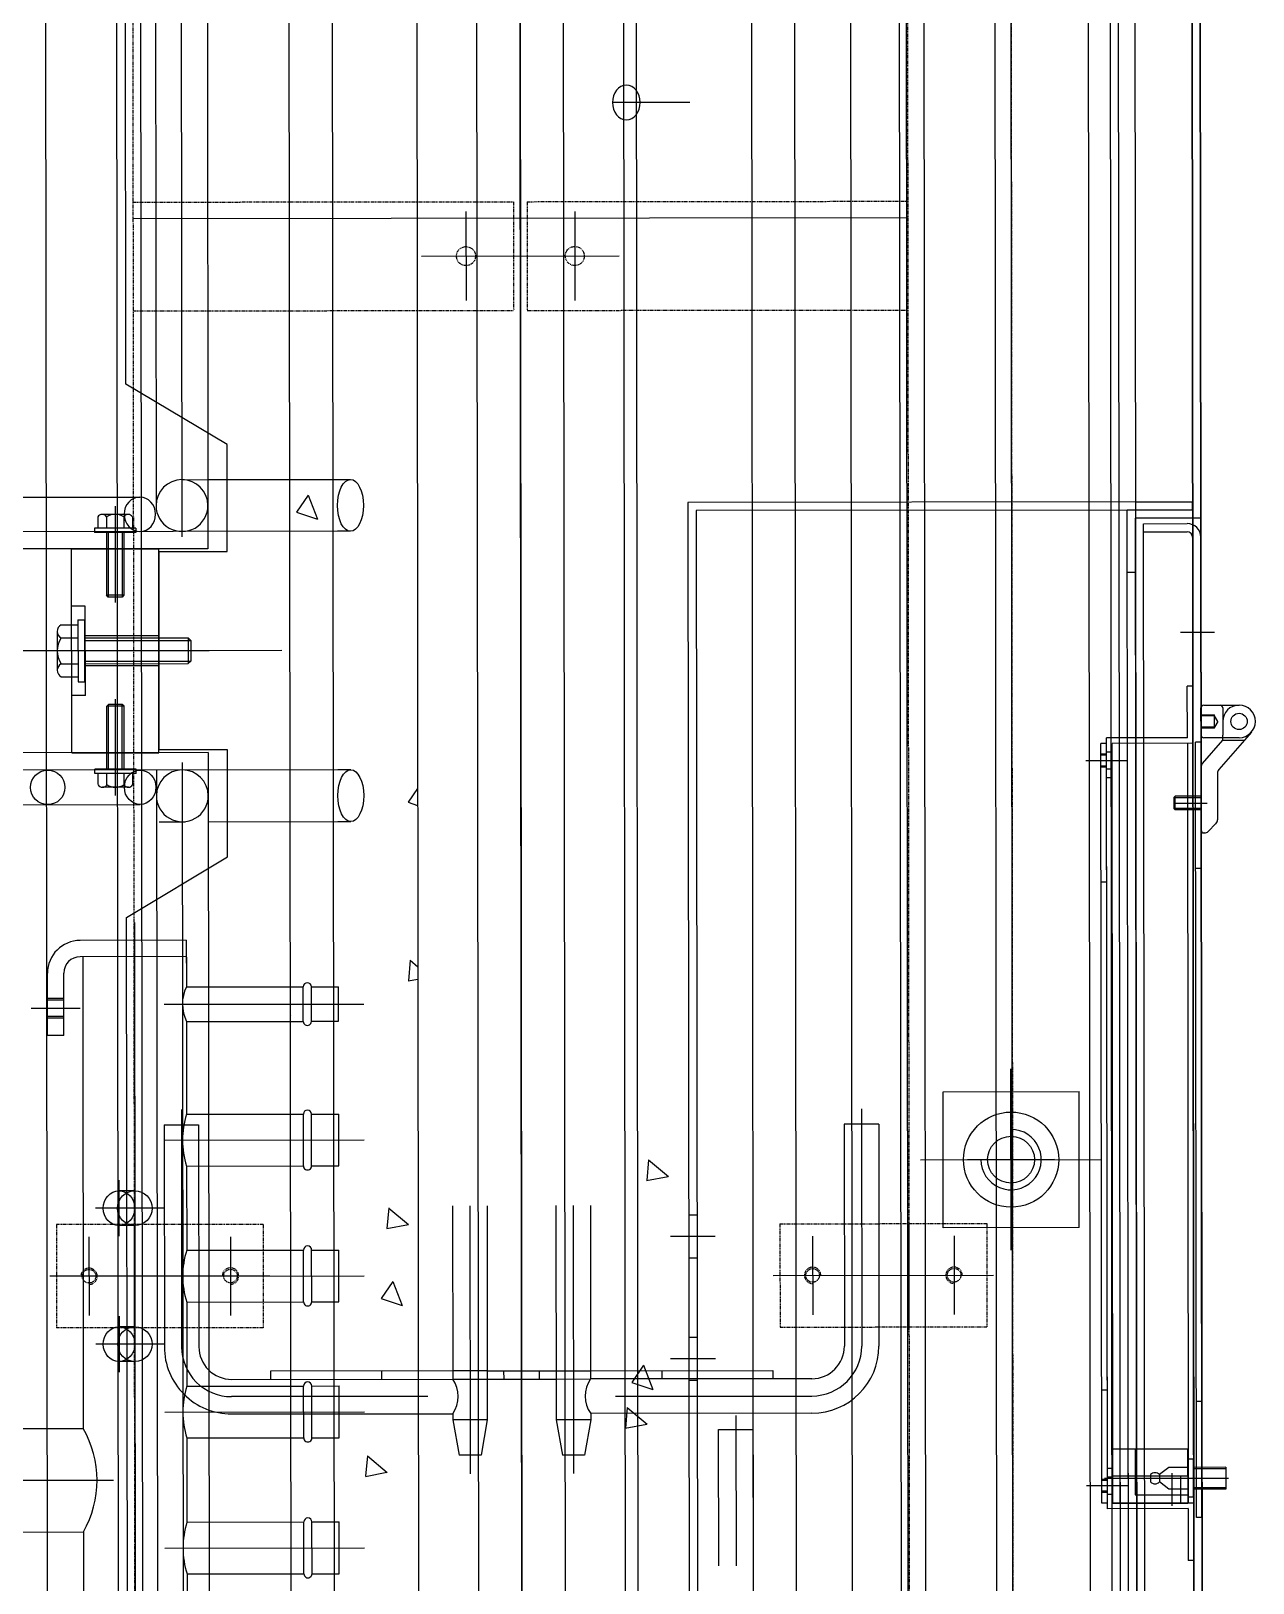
# Model space of a CAD drawing. Header units: feet. Extents: x -99009 to 3252343, y -11094690 to 9035152.
# Drawn here: x 2520226 to 2520675, y -1974879 to -1974309 of the extents above; entities that cross this region are included whole.
import ezdxf

# ---------------------------------------------------------------- set-up
doc = ezdxf.new("R2010")
doc.units = ezdxf.units.FT
doc.linetypes.add('CENTER', pattern=[2, 1.25, -0.25, 0.25, -0.25])
doc.linetypes.add('PHANTOM', pattern=[2.5, 1.25, -0.25, 0.25, -0.25, 0.25, -0.25])
for name, color, linetype in [('1', 1, 'Continuous'), ('K-LINE', 7, 'Continuous'), ('栗本図面枠', 7, 'Continuous')]:
    doc.layers.add(name, color=color, linetype=linetype)

# ---------------------------------------------------------------- blocks, each defined once
blk = doc.blocks.new('K24582845e8a56')
at = {"layer": '栗本図面枠', "color": 1}
for p, q in [((-1954.15, 268.52, 0), (-1951.25, 265.97, 0)), ((-1964.1, 251, 0), (-1964.1, 264, 0)), ((-1952.1, 264, 0), (-1952.1, 251, 0)), ((-1951.25, 265.97, 0), (-1940.41, 256.49, 0)), ((-1951.25, 258, 0), (-1951.25, 265.97, 0)), ((-1963.1, 258, 0), (-1953.1, 258, 0)), ((-1952.1, 258, 0), (-1953.1, 258, 0)), ((-1951.25, 258, 0), (-1952.1, 258, 0)), ((-1942.67, 250.49, 0), (-1951.25, 258, 0)), ((-1683.8, 258.79, 0), (-1675.8, 258.79, 0)), ((-1683.8, 258.79, 0), (-1683.8, 246.79, 0)), ((-1683.3, 258.79, 0), (-1683.3, 246.79, 0)), ((-1679.8, 230.12, 0), (-1679.8, 259.79, 0)), ((-1676.3, 258.79, 0), (-1676.3, 246.79, 0)), ((-1675.8, 258.79, 0), (-1675.8, 246.79, 0)), ((-1990.87, 255, 0), (-1990.87, 242.5, 0)), ((-1960.6, 250, 0), (-1960.6, 255, 0)), ((-1955.6, 255, 0), (-1960.6, 255, 0)), ((-1958.1, 256.24, 0), (-1960.17, 255, 0)), ((-1960.17, 255, 0), (-1960.17, 250, 0)), ((-1958.1, 256.24, 0), (-1956.04, 255, 0)), ((-1956.04, 255, 0), (-1956.04, 250, 0)), ((-1955.6, 255, 0), (-1955.6, 250, 0)), ((-1939.1, 256, 0), (-1921.93, 256, 0)), ((-1928.1, 240, 0), (-1928.1, 252.19, 0)), ((-1920.52, 255.41, 0), (-1917.69, 252.59, 0)), ((-1917.1, 251.17, 0), (-1917.1, 251, 0)), ((-1334.55, 250, 0), (-3309.55, 250, 0)), ((-1334.55, 250, 0), (-3309.55, 250, 0)), ((-1337.55, 247, 0), (-3306.55, 247, 0)), ((-2318.05, 250, 0), (-1446.05, 250, 0)), ((-2317.55, 247, 0), (-1446.55, 247, 0)), ((-2035.87, 247, 0), (-2038.87, 247, 0)), ((-2038.87, 226, 0), (-2038.87, 247, 0)), ((-2035.87, 247, 0), (-2035.87, 223, 0)), ((-2032.87, 250, 0), (-2032.87, 226, 0)), ((-2025.87, 250, 0), (-1550.87, 250, 0)), ((-2025.87, 247, 0), (-1550.87, 247, 0)), ((-1971.15, 247, 0), (-1971.15, 244.97, 0)), ((-1950.07, 247, 0), (-1971.15, 247, 0)), ((-1953.1, 250, 0), (-1963.1, 250, 0)), ((-1665.32, 250, 0), (-1950.52, 250, 0)), ((-1950.52, 250, 0), (-1950.52, 247.97, 0)), ((-1665.32, 247.97, 0), (-1950.52, 247.97, 0)), ((-1950.07, 247, 0), (-1670.67, 247, 0)), ((-1950.07, 247, 0), (-1950.07, 217.28, 0)), ((-1918.1, 250, 0), (-1941.35, 250, 0)), ((-1930.6, 250, 0), (-1930.6, 240.5, 0)), ((-1930.12, 240.02, 0), (-1930.12, 250, 0)), ((-1926.08, 250, 0), (-1926.08, 240.02, 0)), ((-1925.6, 250, 0), (-1925.6, 240.5, 0)), ((-1904.05, 250, 0), (-1904.05, 247.97, 0)), ((-1708.05, 250, 0), (-1708.05, 247.97, 0)), ((-1686.8, 246.79, 0), (-1686.8, 244.79, 0)), ((-1686.8, 246.79, 0), (-1672.8, 246.79, 0)), ((-1679.8, 214.2, 0), (-1679.8, 249.79, 0)), ((-1672.8, 246.79, 0), (-1672.8, 244.79, 0)), ((-1670.67, 247, 0), (-1649.59, 247, 0)), ((-1670.67, 247, 0), (-1670.67, 217.28, 0)), ((-1665.32, 250, 0), (-1665.32, 247.97, 0)), ((-1649.59, 247, 0), (-1649.59, 244.97, 0)), ((-2030.87, 229, 0), (-2030.87, 245, 0)), ((-2027.87, 229, 0), (-2027.87, 245, 0)), ((-1952.1, 244.97, 0), (-1971.15, 244.97, 0)), ((-1952.1, 244.97, 0), (-1952.1, 215.25, 0)), ((-1950.07, 244.97, 0), (-1670.67, 244.97, 0)), ((-1930.1, 240, 0), (-1930.6, 240.5, 0)), ((-1925.6, 240.5, 0), (-1930.6, 240.5, 0)), ((-1930.1, 240, 0), (-1926.1, 240, 0)), ((-1926.1, 240, 0), (-1925.6, 240.5, 0)), ((-1690.67, 244.79, 0), (-1670.67, 244.79, 0)), ((-1690.67, 217.09, 0), (-1690.67, 244.79, 0)), ((-1686.8, 244.79, 0), (-1672.8, 244.79, 0)), ((-1683.8, 244.79, 0), (-1683.8, 237.85, 0)), ((-1680.67, 217.09, 0), (-1680.67, 244.79, 0)), ((-1680.67, 242.09, 0), (-1670.67, 242.09, 0)), ((-1675.8, 244.79, 0), (-1675.8, 237.85, 0)), ((-1673.67, 225.44, 0), (-1673.67, 244.79, 0)), ((-1670.67, 217.09, 0), (-1670.67, 244.79, 0)), ((-1668.64, 244.97, 0), (-1649.59, 244.97, 0)), ((-1668.64, 244.97, 0), (-1668.64, 215.25, 0)), ((-1683.8, 237.85, 0), (-1681.14, 234.38, 0)), ((-1681.67, 238.94, 0), (-1669.67, 238.94, 0)), ((-1681.14, 234.38, 0), (-1678.46, 234.38, 0)), ((-1675.8, 237.85, 0), (-1678.46, 234.38, 0)), ((-1545.87, 229, 0), (-2030.87, 229, 0)), ((-1681.14, 231.12, 0), (-1678.46, 231.12, 0)), ((-2335.55, 226, 0), (-1443.55, 226, 0)), ((-2038.87, 226, 0), (-2038.87, 61.5, 0)), ((-2035.87, 226, 0), (-2035.87, 64.5, 0)), ((-1540.87, 223, 0), (-2035.87, 223, 0)), ((-1543.87, 226, 0), (-2032.87, 226, 0)), ((-2012.87, 226, 0), (-2012.87, 223, 0)), ((-1943.72, 223.06, 0), (-1943.72, 209.93, 0)), ((-1690.67, 225.44, 0), (-1673.67, 225.44, 0)), ((-1681.67, 222.94, 0), (-1669.67, 222.94, 0)), ((-1677.02, 223.06, 0), (-1677.02, 209.93, 0)), ((-1337.55, 217, 0), (-3306.55, 217, 0)), ((-1440.55, 220, 0), (-3203.55, 220, 0)), ((-1670.67, 217.28, 0), (-1950.07, 217.28, 0)), ((-1946.9, 217.28, 0), (-1946.9, 215.25, 0)), ((-1943.72, 220.73, 0), (-1943.72, 207.6, 0)), ((-1940.55, 217.28, 0), (-1940.55, 215.25, 0)), ((-1937.37, 217.28, 0), (-1937.37, 215.25, 0)), ((-1690.67, 217.09, 0), (-1670.67, 217.09, 0)), ((-1683.37, 217.28, 0), (-1683.37, 215.25, 0)), ((-1680.67, 219.79, 0), (-1670.67, 219.79, 0)), ((-1680.2, 217.28, 0), (-1680.2, 215.25, 0)), ((-1677.02, 220.73, 0), (-1677.02, 207.6, 0)), ((-1673.85, 217.28, 0), (-1673.85, 215.25, 0)), ((-1668.64, 215.25, 0), (-1952.1, 215.25, 0)), ((-1670.67, 215.25, 0), (-1950.07, 215.25, 0)), ((-1950.07, 215.25, 0), (-1950.07, 213.22, 0)), ((-1670.67, 213.22, 0), (-1950.07, 213.22, 0)), ((-1946.1, 215.25, 0), (-1946.1, 213.22, 0)), ((-1945.71, 215.25, 0), (-1945.71, 213.22, 0)), ((-1941.74, 215.25, 0), (-1941.74, 213.22, 0)), ((-1941.34, 215.25, 0), (-1941.34, 213.22, 0)), ((-1899.01, 215.25, 0), (-1899.01, 213.22, 0)), ((-1797.05, 146.66, 0), (-1797.05, 213.34, 0)), ((-1712.21, 215.25, 0), (-1712.21, 213.22, 0)), ((-1679.4, 215.25, 0), (-1679.4, 213.22, 0)), ((-1679.01, 215.25, 0), (-1679.01, 213.22, 0)), ((-1675.04, 215.25, 0), (-1675.04, 213.22, 0)), ((-1674.64, 215.25, 0), (-1674.64, 213.22, 0)), ((-1670.67, 215.25, 0), (-1670.67, 213.22, 0)), ((-1345.55, 209, 0), (-3298.55, 209, 0)), ((-1822.05, 155, 0), (-1822.05, 205, 0)), ((-1772.05, 205, 0), (-1822.05, 205, 0)), ((-1772.05, 205, 0), (-1772.05, 155, 0)), ((-1797.05, 196, 0), (-1797.05, 164, 0)), ((-1334.55, 180.5, 0), (-3003.55, 180.5, 0)), ((-1763.72, 180, 0), (-1830.39, 180, 0)), ((-1813.05, 180, 0), (-1781.05, 180, 0)), ((-3003.55, 174.5, 0), (-1334.55, 174.5, 0)), ((-1754.55, 92.53, 0), (-1754.55, 173.47, 0)), ((-1772.05, 155, 0), (-1822.05, 155, 0)), ((-1769.02, 159, 0), (-1740.08, 159, 0)), ((-3003.55, 148.4, 0), (-1334.55, 148.4, 0)), ((-1412.55, 142, 0), (-3231.55, 142, 0)), ((-2562.45, 139.4, 0), (-1375.65, 139.4, 0)), ((-2143.55, -142.4, 0), (-2143.55, 142.4, 0)), ((-1773.55, 142.4, 0), (-1735.55, 142.4, 0)), ((-1810.2, 131.35, 0), (-1728.55, 131.35, 0)), ((-1810.2, 131.35, 0), (-1810.2, 118.65, 0)), ((-2998.55, 121.4, 0), (-1339.55, 121.4, 0)), ((-1815.78, 125, 0), (-1728.55, 125, 0)), ((-1810.2, 118.65, 0), (-1728.55, 118.65, 0)), ((-1769.02, 107, 0), (-1740.08, 107, 0)), ((-1716.55, 106.65, 0), (-1716.55, 25.35, 0)), ((-1710.2, 34.5, 0), (-1710.2, 106.65, 0)), ((-1703.85, 106.65, 0), (-1703.85, 25.35, 0)), ((-2998.55, 100.83, 0), (-1339.55, 100.83, 0)), ((-1719.55, 92.3, 0), (-1716.55, 92.3, 0)), ((-1719.55, 25.35, 0), (-1719.55, 92.3, 0)), ((-2998.55, 85, 0), (-1339.55, 85, 0)), ((-1647.77, 85.09, 0), (-1697.94, 85.09, 0)), ((-1697.94, 72.39, 0), (-1697.94, 85.09, 0)), ((-1703, 78.74, 0), (-1647.77, 78.74, 0)), ((-1768.87, 71.24, 0), (-1768.87, 54.76, 0)), ((-1723.87, 71.24, 0), (-1723.87, 54.76, 0)), ((-1647.77, 72.39, 0), (-1697.94, 72.39, 0)), ((-2035.87, 64.5, 0), (-1540.87, 64.5, 0)), ((-1776.81, 64.5, 0), (-1776.81, 61.5, 0)), ((-1760.93, 64.5, 0), (-1760.93, 61.5, 0)), ((-1731.81, 64.5, 0), (-1731.81, 61.5, 0)), ((-1715.93, 64.5, 0), (-1715.93, 61.5, 0)), ((-2185.99, 62.39, 0), (-2185.99, 34, 0)), ((-2038.87, 61.5, 0), (-1537.87, 61.5, 0)), ((-1719.55, 51.53, 0), (-1716.55, 51.53, 0)), ((-2998.55, 42.61, 0), (-1339.55, 42.61, 0)), ((-2998.55, 38, 0), (-1339.55, 38, 0)), ((-2129.55, -36.35, 0), (-2129.55, 36.35, 0)), ((-1780.32, 25.35, 0), (-1716.55, 25.35, 0)), ((-1719.55, 12.65, 0), (-1719.55, 25.35, 0)), ((-1716.55, 12.65, 0), (-1716.55, 25.35, 0)), ((-1703.85, 25.35, 0), (-1701.55, 25.35, 0)), ((-1701.55, 25.35, 0), (-1701.55, 12.65, 0)), ((-1701.55, 25.35, 0), (-1688.55, 23.06, 0)), ((-1688.55, 23.06, 0), (-1688.55, 14.94, 0)), ((-2145.91, 20, 0), (-2113.2, 20, 0)), ((-1780.32, 19, 0), (-1681.74, 19, 0)), ((-1339.55, 16, 0), (-2998.55, 16, 0)), ((-1780.32, 12.65, 0), (-1701.55, 12.65, 0)), ((-1719.55, -12.65, 0), (-1719.55, 12.65, 0)), ((-1716.55, -12.65, 0), (-1716.55, 12.65, 0)), ((-1701.55, 12.65, 0), (-1688.55, 14.94, 0)), ((-1716.55, 6.5, 0), (-1719.55, 6.5, 0)), ((-2854.36, 0), (-1297.25, 0)), ((-1304.73, 0, 0), (-3033.41, 0, 0)), ((-1306.28, 0, 0), (-2195.93, 0, 0)), ((-1713.55, 0, 0), (-1722.55, 0, 0)), ((-1716.55, -6.5, 0), (-1719.55, -6.5, 0)), ((-2998.55, -16, 0), (-1339.55, -16, 0)), ((-1780.32, -12.65, 0), (-1701.55, -12.65, 0)), ((-1719.55, -12.65, 0), (-1719.55, -25.35, 0)), ((-1716.55, -25.35, 0), (-1716.55, -12.65, 0)), ((-1701.55, -12.65, 0), (-1701.55, -25.35, 0)), ((-1701.55, -12.65, 0), (-1688.55, -14.94, 0)), ((-1688.55, -14.94, 0), (-1688.55, -23.06, 0)), ((-2145.91, -20, 0), (-2113.2, -20, 0)), ((-1780.32, -19, 0), (-1681.74, -19, 0)), ((-1780.32, -25.35, 0), (-1716.55, -25.35, 0)), ((-1719.55, -25.35, 0), (-1719.55, -92.3, 0)), ((-1716.55, -106.65, 0), (-1716.55, -25.35, 0)), ((-1703.85, -25.35, 0), (-1701.55, -25.35, 0)), ((-1703.85, -106.65, 0), (-1703.85, -25.35, 0)), ((-1701.55, -25.35, 0), (-1688.55, -23.06, 0)), ((-2998.55, -38, 0), (-1339.55, -38, 0)), ((-1710.2, -34.5, 0), (-1710.2, -106.65, 0)), ((-1719.55, -51.53, 0), (-1716.55, -51.53, 0)), ((-2047.45, -67.35, 0), (-2047.45, -62.58, 0)), ((-2028.4, -62.58, 0), (-2028.4, -67.35, 0)), ((-1940.7, -62.58, 0), (-1940.7, -67.35, 0)), ((-1921.65, -67.35, 0), (-1921.65, -62.58, 0)), ((-1854.55, -131.25, 0), (-1854.55, -57.82, 0)), ((-1804.55, -131.25, 0), (-1804.55, -57.82, 0)), ((-1754.55, -131.25, 0), (-1754.55, -57.82, 0)), ((-1704.55, -131.25, 0), (-1704.55, -57.82, 0)), ((-1654.55, -131.25, 0), (-1654.55, -57.82, 0)), ((-2047.45, -114.98, 0), (-2047.45, -63.04, 0)), ((-2028.4, -63.04, 0), (-2028.4, -450, 0)), ((-1940.7, -63.04, 0), (-1940.7, -450, 0)), ((-1921.65, -114.98, 0), (-1921.65, -63.04, 0)), ((-1848.2, -67.15, 0), (-1860.9, -67.15, 0)), ((-1860.9, -77.15, 0), (-1860.9, -67.15, 0)), ((-1848.2, -77.15, 0), (-1848.2, -67.15, 0)), ((-1795.03, -67.15, 0), (-1814.08, -67.15, 0)), ((-1814.08, -77.15, 0), (-1814.08, -67.15, 0)), ((-1795.03, -77.15, 0), (-1795.03, -67.15, 0)), ((-1745.03, -67.15, 0), (-1764.08, -67.15, 0)), ((-1764.08, -77.15, 0), (-1764.08, -67.15, 0)), ((-1745.03, -77.15, 0), (-1745.03, -67.15, 0)), ((-1695.03, -67.15, 0), (-1714.08, -67.15, 0)), ((-1714.08, -77.15, 0), (-1714.08, -67.15, 0)), ((-1695.03, -77.15, 0), (-1695.03, -67.15, 0)), ((-1645.03, -67.15, 0), (-1664.08, -67.15, 0)), ((-1664.08, -77.15, 0), (-1664.08, -67.15, 0)), ((-1645.03, -77.15, 0), (-1645.03, -67.15, 0)), ((-2998.55, -69.05, 0), (-1339.55, -69.05, 0)), ((-1848.2, -77.15, 0), (-1860.9, -77.15, 0)), ((-1795.03, -77.15, 0), (-1814.08, -77.15, 0)), ((-1745.03, -77.15, 0), (-1764.08, -77.15, 0)), ((-1695.03, -77.15, 0), (-1714.08, -77.15, 0)), ((-1645.03, -77.15, 0), (-1664.08, -77.15, 0)), ((-2998.55, -85, 0), (-1339.55, -85, 0)), ((-1848.2, -80.15, 0), (-1860.9, -80.15, 0)), ((-1860.9, -123.1, 0), (-1860.9, -80.15, 0)), ((-1848.2, -123.1, 0), (-1848.2, -80.15, 0)), ((-1795.03, -80.15, 0), (-1814.08, -80.15, 0)), ((-1814.08, -123.1, 0), (-1814.08, -80.15, 0)), ((-1795.03, -123.1, 0), (-1795.03, -80.15, 0)), ((-1745.03, -80.15, 0), (-1764.08, -80.15, 0)), ((-1764.08, -123.1, 0), (-1764.08, -80.15, 0)), ((-1745.03, -123.1, 0), (-1745.03, -80.15, 0)), ((-1695.03, -80.15, 0), (-1714.08, -80.15, 0)), ((-1714.08, -123.1, 0), (-1714.08, -80.15, 0)), ((-1695.03, -123.1, 0), (-1695.03, -80.15, 0)), ((-1645.03, -80.15, 0), (-1664.08, -80.15, 0)), ((-1664.08, -123.1, 0), (-1664.08, -80.15, 0)), ((-1645.03, -123.1, 0), (-1645.03, -80.15, 0)), ((-1984.55, -87.89, 0), (-1984.55, -137.64, 0)), ((-1754.55, -92.53, 0), (-1754.55, -173.47, 0)), ((-1719.55, -92.3, 0), (-1716.55, -92.3, 0)), ((-2060.36, -107.88, 0), (-2082.61, -145.05, 0)), ((-2021.05, -107.88, 0), (-2060.36, -107.88, 0)), ((-2021.05, -133.09, 0), (-2021.05, -107.88, 0)), ((-1908.74, -107.88, 0), (-1948.05, -107.88, 0)), ((-1948.05, -107.88, 0), (-1948.05, -133.09, 0)), ((-1886.5, -145.05, 0), (-1908.74, -107.88, 0)), ((-1769.02, -107, 0), (-1740.08, -107, 0)), ((-2953.18, -114.98, 0), (-2028.4, -114.98, 0)), ((-2047.45, -124.5, 0), (-2047.45, -114.98, 0)), ((-2028.4, -114.98, 0), (-2022.05, -114.98, 0)), ((-2022.05, -114.98, 0), (-2022.05, -450, 0)), ((-1984.55, -114.55, 0), (-1984.55, -173.82, 0)), ((-1947.05, -114.98, 0), (-1940.7, -114.98, 0)), ((-1947.05, -114.98, 0), (-1947.05, -450, 0)), ((-1940.7, -114.98, 0), (-1388.1, -114.98, 0)), ((-1810.2, -118.65, 0), (-1728.55, -118.65, 0)), ((-1810.2, -131.35, 0), (-1810.2, -118.65, 0)), ((-2026.4, -124.5, 0), (-2959.78, -124.5, 0)), ((-1988.36, -121.34, 0), (-1989.32, -122.29, 0)), ((-1989.32, -160.39, 0), (-1989.32, -122.29, 0)), ((-1989.32, -122.29, 0), (-1979.79, -122.29, 0)), ((-1988.36, -160.39, 0), (-1988.36, -121.34, 0)), ((-1988.36, -121.34, 0), (-1980.74, -121.34, 0)), ((-1980.74, -160.39, 0), (-1980.74, -121.34, 0)), ((-1980.74, -121.34, 0), (-1979.79, -122.29, 0)), ((-1979.79, -160.39, 0), (-1979.79, -122.29, 0)), ((-1943.47, -124.5, 0), (-1379.76, -124.5, 0)), ((-1921.65, -133, 0), (-1921.65, -123.48, 0)), ((-1878.05, -123.1, 0), (-1878.05, -162.15, 0)), ((-1878.05, -123.1, 0), (-1865.9, -123.1, 0)), ((-1878.05, -123.1, 0), (-1860.9, -123.1, 0)), ((-1872.05, -123.1, 0), (-1872.05, -162.15, 0)), ((-1848.2, -123.1, 0), (-1814.08, -123.1, 0)), ((-1815.78, -125, 0), (-1728.55, -125, 0)), ((-1795.03, -123.1, 0), (-1764.08, -123.1, 0)), ((-1745.03, -123.1, 0), (-1714.08, -123.1, 0)), ((-1695.03, -123.1, 0), (-1664.08, -123.1, 0)), ((-1645.03, -123.1, 0), (-1614.08, -123.1, 0)), ((-1984.55, -129.74, 0), (-1984.55, -377.47, 0)), ((-1779.55, -131.14, 0), (-1779.55, -156.57, 0)), ((-1729.55, -131.14, 0), (-1729.55, -156.57, 0)), ((-2953.18, -134.03, 0), (-2037.93, -134.03, 0)), ((-1947.05, -133.09, 0), (-2022.05, -133.09, 0)), ((-2022.05, -165.09, 0), (-2022.05, -133.09, 0)), ((-2021.05, -133.09, 0), (-1948.05, -133.09, 0)), ((-1990.05, -133.09, 0), (-1990.05, -160.09, 0)), ((-1979.05, -133.09, 0), (-1979.05, -160.09, 0)), ((-1947.05, -165.09, 0), (-1947.05, -133.09, 0)), ((-1940.7, -134.03, 0), (-1388.1, -134.03, 0)), ((-1810.2, -131.35, 0), (-1728.55, -131.35, 0)), ((-1375.65, -139.4, 0), (-2562.45, -139.4, 0)), ((-2041.1, -343.65, 0), (-2041.1, -140, 0)), ((-2029.65, -141.47, 0), (-2029.65, -156.71, 0)), ((-2029.65, -141.47, 0), (-2028.05, -141.47, 0)), ((-2028.05, -141.47, 0), (-2028.05, -156.71, 0)), ((-1939.45, -141.47, 0), (-1941.05, -141.47, 0)), ((-1941.05, -141.47, 0), (-1941.05, -156.71, 0)), ((-1939.45, -141.47, 0), (-1939.45, -156.71, 0)), ((-1928, -343.65, 0), (-1928, -140, 0)), ((-1884.67, -142.15, 0), (-1474.44, -142.15, 0)), ((-1785.9, -142.15, 0), (-1785.9, -147.97, 0)), ((-1773.55, -142.4, 0), (-1735.55, -142.4, 0)), ((-1773.2, -142.15, 0), (-1773.2, -147.97, 0)), ((-1735.9, -142.15, 0), (-1735.9, -147.97, 0)), ((-1723.2, -142.15, 0), (-1723.2, -147.97, 0)), ((-2082.61, -145.05, 0), (-2998.55, -145.05, 0)), ((-2034.73, -144.33, 0), (-2034.73, -153.85, 0)), ((-2033.78, -142.74, 0), (-2029.65, -142.74, 0)), ((-2033.78, -145.91, 0), (-2029.65, -145.91, 0)), ((-2028.05, -145.91, 0), (-2004.96, -145.91, 0)), ((-2028.05, -146.55, 0), (-2004.32, -146.55, 0)), ((-2004.96, -145.91, 0), (-2004.32, -146.55, 0)), ((-2004.96, -145.91, 0), (-2004.96, -152.26, 0)), ((-2004.32, -146.55, 0), (-2004.32, -151.63, 0)), ((-1964.15, -145.91, 0), (-1964.79, -146.55, 0)), ((-1964.79, -146.55, 0), (-1964.79, -151.63, 0)), ((-1941.05, -146.55, 0), (-1964.79, -146.55, 0)), ((-1964.15, -145.91, 0), (-1964.15, -152.26, 0)), ((-1941.05, -145.91, 0), (-1964.15, -145.91, 0)), ((-1935.33, -142.74, 0), (-1939.45, -142.74, 0)), ((-1935.33, -145.91, 0), (-1939.45, -145.91, 0)), ((-1934.37, -144.33, 0), (-1934.37, -153.85, 0)), ((-1339.55, -145.05, 0), (-1886.5, -145.05, 0)), ((-1789.86, -147.97, 0), (-1769.25, -147.97, 0)), ((-1739.86, -147.97, 0), (-1719.25, -147.97, 0)), ((-3003.55, -148.4, 0), (-1334.55, -148.4, 0)), ((-2037.8, -149.09, 0), (-2002.35, -149.09, 0)), ((-2033.78, -152.26, 0), (-2029.65, -152.26, 0)), ((-2028.05, -151.63, 0), (-2004.32, -151.63, 0)), ((-2028.05, -152.26, 0), (-2004.96, -152.26, 0)), ((-2004.32, -151.63, 0), (-2004.96, -152.26, 0)), ((-1931.31, -149.09, 0), (-1966.75, -149.09, 0)), ((-1964.79, -151.63, 0), (-1964.15, -152.26, 0)), ((-1941.05, -151.63, 0), (-1964.79, -151.63, 0)), ((-1941.05, -152.26, 0), (-1964.15, -152.26, 0)), ((-1935.33, -152.26, 0), (-1939.45, -152.26, 0)), ((-1679.55, -229.52, 0), (-1679.55, -150.15, 0)), ((-2033.78, -155.44, 0), (-2029.65, -155.44, 0)), ((-2029.65, -156.71, 0), (-2028.05, -156.71, 0)), ((-1939.45, -156.71, 0), (-1941.05, -156.71, 0)), ((-1935.33, -155.44, 0), (-1939.45, -155.44, 0)), ((-1769.02, -159, 0), (-1740.08, -159, 0)), ((-1947.05, -165.09, 0), (-2022.05, -165.09, 0)), ((-1968.12, -160.09, 0), (-2000.98, -160.09, 0)), ((-2000.98, -160.09, 0), (-2000.98, -165.09, 0)), ((-1995.98, -162.79, 0), (-1995.98, -160.39, 0)), ((-1995.98, -160.39, 0), (-1973.12, -160.39, 0)), ((-1995.98, -162.79, 0), (-1973.12, -162.79, 0)), ((-1994.08, -168.98, 0), (-1994.08, -162.79, 0)), ((-1989.32, -168.98, 0), (-1989.32, -162.79, 0)), ((-1979.79, -168.98, 0), (-1979.79, -162.79, 0)), ((-1975.03, -168.98, 0), (-1975.03, -162.79, 0)), ((-1973.12, -162.79, 0), (-1973.12, -160.39, 0)), ((-1968.12, -160.09, 0), (-1968.12, -165.09, 0)), ((-1872.05, -161.2, 0), (-1698.6, -161.2, 0)), ((-1853.05, -162.15, 0), (-1853.05, -180.15, 0)), ((-1698.6, -229.52, 0), (-1698.6, -161.2, 0)), ((-1660.5, -161.2, 0), (-1487.05, -161.2, 0)), ((-1660.5, -229.52, 0), (-1660.5, -161.2, 0)), ((-1991.7, -170.41, 0), (-1977.41, -170.41, 0)), ((-1843.05, -168.15, 0), (-1866.05, -168.15, 0)), ((-1856.65, -168.13, 0), (-1856.65, -174.15, 0)), ((-1856.05, -168.13, 0), (-1856.05, -174.15, 0)), ((-1850.05, -168.13, 0), (-1850.05, -174.15, 0)), ((-1849.45, -168.13, 0), (-1849.45, -174.15, 0)), ((-1843.05, -168.15, 0), (-1843.05, -174.15, 0)), ((-3003.55, -174.5, 0), (-1334.55, -174.5, 0)), ((-1843.05, -174.15, 0), (-1866.05, -174.15, 0))]:
    blk.add_line(p, q, dxfattribs=at)
at = {"layer": '栗本図面枠', "color": 1, "linetype": 'PHANTOM'}
for p, q in [((-3003.55, 180.5, 0), (-1334.55, 180.5, 0)), ((-1773.55, 95, 0), (-1773.55, 171, 0)), ((-1773.55, 171, 0), (-1735.55, 171, 0)), ((-1735.55, 95, 0), (-1735.55, 171, 0)), ((-3003.55, 142.4, 0), (-1773.55, 142.4, 0)), ((-2149.55, 2.5, 0), (-2149.55, 142.4, 0)), ((-2109.55, 2.5, 0), (-2109.55, 142.4, 0)), ((-1735.55, 142.4, 0), (-1453.55, 142.4, 0)), ((-1773.55, 95, 0), (-1735.55, 95, 0)), ((-2149.55, 2.5, 0), (-2109.55, 2.5, 0)), ((-2149.55, -142.4, 0), (-2149.55, -2.5, 0)), ((-2149.55, -2.5, 0), (-2109.55, -2.5, 0)), ((-2109.55, -142.4, 0), (-2109.55, -2.5, 0)), ((-1773.55, -95, 0), (-1773.55, -171, 0)), ((-1773.55, -95, 0), (-1735.55, -95, 0)), ((-1735.55, -95, 0), (-1735.55, -171, 0)), ((-3003.55, -142.4, 0), (-1773.55, -142.4, 0)), ((-1735.55, -142.4, 0), (-1453.55, -142.4, 0)), ((-1773.55, -171, 0), (-1735.55, -171, 0))]:
    blk.add_line(p, q, dxfattribs=at)
at = {"layer": '栗本図面枠', "color": 1, "linetype": 'Continuous'}
for p, q in [((-1797.13, 46.73, 0), (-1791.01, 54.02, 0)), ((-1797.13, 46.73, 0), (-1791.01, 54.02, 0)), ((-1789.55, 45.98, 0), (-1791.02, 53.95, 0)), ((-1789.55, 45.98, 0), (-1791.02, 53.95, 0)), ((-1797.16, 46.72, 0), (-1789.57, 46.06, 0)), ((-1797.16, 46.72, 0), (-1789.57, 46.06, 0)), ((-1721.59, 44.75, 0), (-1712.7, 48.16, 0)), ((-1721.59, 44.75, 0), (-1712.7, 48.16, 0)), ((-1715.28, 40.49, 0), (-1712.7, 48.17, 0)), ((-1715.28, 40.49, 0), (-1712.7, 48.17, 0)), ((-1706.04, 38.76, 0), (-1699.92, 46.05, 0)), ((-1706.04, 38.76, 0), (-1699.92, 46.05, 0)), ((-1698.46, 38.01, 0), (-1699.93, 45.97, 0)), ((-1698.46, 38.01, 0), (-1699.93, 45.97, 0)), ((-1721.6, 44.75, 0), (-1715.28, 40.49, 0)), ((-1721.6, 44.75, 0), (-1715.28, 40.49, 0)), ((-1706.07, 38.76, 0), (-1698.48, 38.09, 0)), ((-1706.07, 38.76, 0), (-1698.48, 38.09, 0)), ((-1933.79, -38, 0), (-1928.7, -41.44, 0)), ((-1933.79, -38, 0), (-1928.7, -41.44, 0)), ((-1928.7, -41.43, 0), (-1927.54, -38, 0)), ((-1928.7, -41.43, 0), (-1927.54, -38, 0)), ((-1870.6, -40.83, 0), (-1868.23, -38, 0)), ((-1870.6, -40.83, 0), (-1868.23, -38, 0)), ((-1863.02, -41.57, 0), (-1863.68, -38, 0)), ((-1863.02, -41.57, 0), (-1863.68, -38, 0)), ((-1870.63, -40.83, 0), (-1863.04, -41.5, 0)), ((-1870.63, -40.83, 0), (-1863.04, -41.5, 0)), ((-1779.51, -48.8, 0), (-1773.39, -41.51, 0)), ((-1779.51, -48.8, 0), (-1773.39, -41.51, 0)), ((-1771.93, -49.54, 0), (-1773.4, -41.58, 0)), ((-1771.93, -49.54, 0), (-1773.4, -41.58, 0)), ((-1752.49, -47.34, 0), (-1743.6, -43.93, 0)), ((-1752.49, -47.34, 0), (-1743.6, -43.93, 0)), ((-1746.18, -51.6, 0), (-1743.6, -43.93, 0)), ((-1746.18, -51.6, 0), (-1743.6, -43.93, 0)), ((-1779.54, -48.8, 0), (-1771.95, -49.47, 0)), ((-1779.54, -48.8, 0), (-1771.95, -49.47, 0)), ((-1752.5, -47.35, 0), (-1746.18, -51.61, 0)), ((-1752.5, -47.35, 0), (-1746.18, -51.61, 0)), ((-1688.42, -56.77, 0), (-1682.29, -49.48, 0)), ((-1688.42, -56.77, 0), (-1682.29, -49.48, 0)), ((-1680.84, -57.51, 0), (-1682.31, -49.55, 0)), ((-1680.84, -57.51, 0), (-1682.31, -49.55, 0)), ((-1688.44, -56.77, 0), (-1680.85, -57.44, 0)), ((-1688.44, -56.77, 0), (-1680.85, -57.44, 0)), ((-2041.72, -78.13, 0), (-2032.82, -74.72, 0)), ((-2041.72, -78.13, 0), (-2032.82, -74.72, 0)), ((-2041.72, -78.14, 0), (-2035.41, -82.4, 0)), ((-2041.72, -78.14, 0), (-2035.41, -82.4, 0)), ((-2035.4, -82.39, 0), (-2032.83, -74.72, 0)), ((-2035.4, -82.39, 0), (-2032.83, -74.72, 0)), ((-1850.59, -85, 0), (-1850.31, -84.89, 0)), ((-1850.59, -85, 0), (-1850.31, -84.89, 0)), ((-1850.35, -85, 0), (-1850.31, -84.89, 0)), ((-1850.35, -85, 0), (-1850.31, -84.89, 0))]:
    blk.add_line(p, q, dxfattribs=at)
at = {"layer": '栗本図面枠', "color": 1}
for centre, radius in [((-1958.1, 264, 0), 3), ((-1797.05, 180, 0), 17.5), ((-1797.05, 180, 0), 8.61), ((-1779.55, -142.15, 0), 6.35), ((-1729.55, -142.15, 0), 6.35), ((-1934.35, -174, 0), 6.35)]:
    blk.add_circle(centre, radius, dxfattribs=at)
at = {"layer": '栗本図面枠', "color": 1, "linetype": 'PHANTOM'}
for centre, radius in [((-1754.55, 159, 0), 2.5), ((-1754.55, 107, 0), 2.5), ((-2129.55, 20, 0), 3.5), ((-2129.55, -20, 0), 3.5), ((-1754.55, -107, 0), 2.5), ((-1754.55, -159, 0), 2.5)]:
    blk.add_circle(centre, radius, dxfattribs=at)
at = {"layer": '栗本図面枠', "color": 1}
for centre, radius, start, end in [((-1958.1, 264, 0), 6, 0, 180), ((-1958.1, 264, 0), 6, 180, 270), ((-1963.1, 257, 0), 1, 90, 180), ((-1939.1, 258, 0), 2, 228.8141, 270), ((-1921.93, 254, 0), 2, 45, 90), ((-1919.1, 251.17, 0), 2, 0, 45), ((-2025.87, 245, 0), 5, 90, 180), ((-2025.87, 245, 0), 2, 90, 180), ((-1963.1, 251, 0), 1, 180, 270), ((-1953.1, 251, 0), 1, 270, 0), ((-1941.35, 252, 0), 2, 228.8141, 270), ((-1918.1, 251, 0), 1, 270, 0), ((-1679.61, 232.75, 0), 2.24, 133.271, 226.729), ((-1680, 232.75, 0), 2.24, 313.271, 46.729), ((-1797.05, 180, 0), 11.11, 270, 180), ((-1728.55, 106.65, 0), 24.7, 0, 90), ((-1728.55, 106.65, 0), 18.35, 0, 90), ((-1728.55, 106.65, 0), 12, 0, 90), ((-1710.2, 34.5, 0), 11.14, 235.2456, 304.7544), ((-1710.2, -34.5, 0), 11.14, 55.2456, 124.7544), ((-1860.9, -78.65, 0), 1.5, 90, 270), ((-1848.2, -78.65, 0), 1.5, 270, 90), ((-1814.08, -78.65, 0), 1.5, 90, 270), ((-1795.03, -78.65, 0), 1.5, 270, 90), ((-1764.08, -78.65, 0), 1.5, 90, 270), ((-1745.03, -78.65, 0), 1.5, 270, 90), ((-1714.08, -78.65, 0), 1.5, 90, 270), ((-1695.03, -78.65, 0), 1.5, 270, 90), ((-1664.08, -78.65, 0), 1.5, 90, 270), ((-1645.03, -78.65, 0), 1.5, 270, 90), ((-1728.55, -106.65, 0), 12, 270, 0), ((-1728.55, -106.65, 0), 18.35, 270, 0), ((-1728.55, -106.65, 0), 24.7, 270, 0), ((-2037.93, -124.5, 0), 9.53, 90, 270), ((-2037.93, -124.5, 0), 9.53, 270, 90), ((-1931.18, -124.5, 0), 9.53, 90, 270), ((-1931.18, -124.5, 0), 9.53, 270, 90), ((-1854.55, -110.03, 0), 14.53, 244.0857, 295.9143), ((-1804.55, -92.78, 0), 31.78, 252.5591, 287.4409), ((-1754.55, -92.78, 0), 31.78, 252.5591, 287.4409), ((-1704.55, -92.78, 0), 31.78, 252.5591, 287.4409), ((-1654.55, -92.78, 0), 31.78, 252.5591, 287.4409), ((-2032.93, -144.33, 0), 1.8, 118.0725, 241.9275), ((-2028.97, -149.09, 0), 5.77, 146.6015, 213.3985), ((-1936.17, -144.33, 0), 1.8, 298.0725, 61.9275), ((-1940.14, -149.09, 0), 5.77, 326.6015, 33.3985), ((-2032.93, -153.85, 0), 1.8, 118.0725, 241.9275), ((-1936.17, -153.85, 0), 1.8, 298.0725, 61.9275), ((-1679.55, -194.5, 0), 38.37, 60.2292, 119.7708), ((-1866.05, -162.15, 0), 12, 180, 270), ((-1866.05, -162.15, 0), 6, 180, 270), ((-1991.7, -167.71, 0), 2.7, 208.0725, 331.9275), ((-1984.55, -161.76, 0), 8.65, 236.6015, 303.3985), ((-1977.41, -167.71, 0), 2.7, 208.0725, 331.9275)]:
    blk.add_arc(centre, radius, start, end, dxfattribs=at)
at = {"layer": '栗本図面枠', "color": 1, "linetype": 'PHANTOM'}
for centre, start, end in [((-1754.55, 159, 0), 90, 0), ((-1754.55, 107, 0), 90, 0), ((-1754.55, -107, 0), 0, 270), ((-1754.55, -159, 0), 0, 270)]:
    blk.add_arc(centre, 3, start, end, dxfattribs=at)
at = {"layer": '栗本図面枠', "color": 1, "extrusion": (0, 0, -1)}
for centre, ratio in [((-2185.99, 39.01, 0), 0.805302), ((-2034.75, -140, 0), 0.912591)]:
    blk.add_ellipse(centre, major_axis=(-6.35, 0), ratio=ratio, dxfattribs=at)
at = {"layer": '栗本図面枠', "color": 1}
for centre, major_axis, ratio in [((-2037.93, -62.58, 0), (9.53, 0), 0.5), ((-1931.18, -62.58, 0), (9.52, 0), 0.5), ((-1934.35, -140, 0), (6.35, 0), 0.912591), ((-1779.55, -147.97, 0), (6.35, 0), 0.915862), ((-1729.55, -147.97, 0), (6.35, 0), 0.915862)]:
    blk.add_ellipse(centre, major_axis=major_axis, ratio=ratio, dxfattribs=at)

msp = doc.modelspace()

# ---------------------------------------------------------------- linework, layer by layer
at = {"layer": '1'}
msp.add_arc((2520410.24778, -1978395.99612), 100000, 84.1346387202, 194.3871675539, dxfattribs=at)
at = {"layer": 'K-LINE', "color": 2, "linetype": 'CENTER', "lineweight": 15}
msp.add_line((2520413.72768, -1981460.99414), (2520405.78394, -1974464.36958), dxfattribs=at)

# ---------------------------------------------------------------- block references
at = {"layer": 'K-LINE', "color": 2, "linetype": 'Continuous', "lineweight": 15, "rotation": 270.0650517140735}
msp.add_blockref('K24582845e8a56', (2520408.11897, -1976520.99344), dxfattribs=at)

doc.saveas('drawing.dxf')
